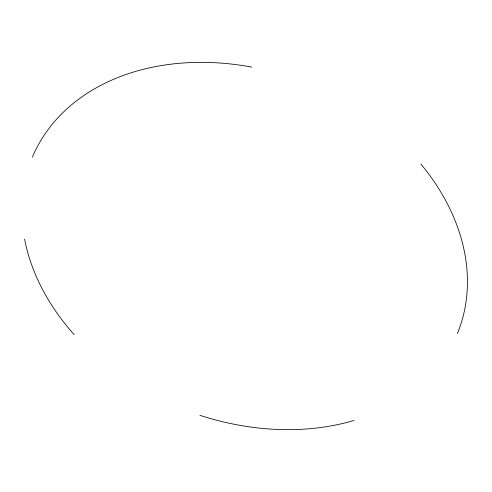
<?xml version="1.0" encoding="UTF-8"?>
<svg xmlns="http://www.w3.org/2000/svg" width="492" height="492" viewBox="0 0 492 492"><rect width="100%" height="100%" fill="white"/><g stroke="black" fill="none" stroke-linecap="round" stroke-linejoin="round"><path stroke-width="0.74" d="M354.117 420.445A230.09 174.439 22.5 0 1 199.881 415.297M74.126 334.634A230.09 174.439 22.5 0 1 24.6 239.124M32.404 157.102A230.09 174.439 22.5 0 1 251.781 67.103M420.863 164.033A230.09 174.439 22.5 0 1 457.394 333.594"/></g></svg>
